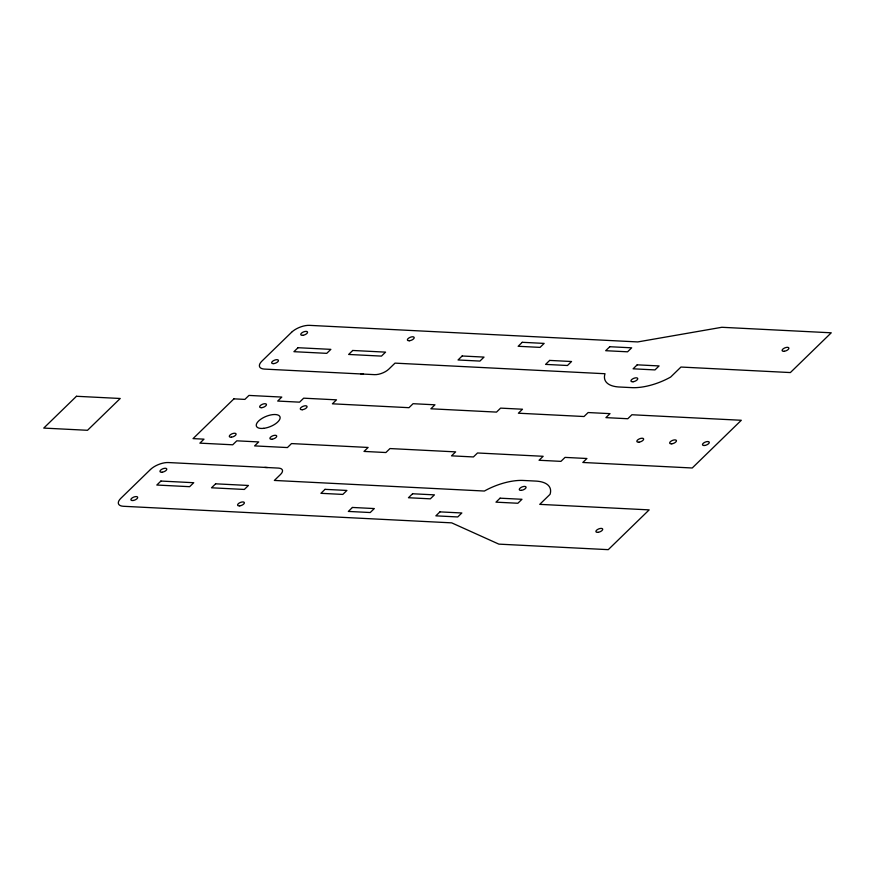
<?xml version="1.0" encoding="UTF-8"?>
<svg xmlns="http://www.w3.org/2000/svg" width="875" height="875" viewBox="0 0 875 875"><rect width="100%" height="100%" fill="white"/><g stroke="black" fill="none" stroke-linecap="round" stroke-linejoin="round"><path stroke-width="1.31" d="M363.486 374.084L360.85 373.953M264.753 467.403L267.4 467.534M76.464 396.277L43.75 428.083L87.511 430.292L120.225 398.486L76.464 396.277M150.478 469.492L120.859 498.291A13.617 5.928 -21.9 0 0 123.462 506.286L451.686 522.856L498.859 544.13L608.267 549.653L649.152 509.884L539.744 504.361L550.036 494.353A39.517 17.205 -21.9 0 0 534.953 481.042L524.016 480.495A39.517 17.205 -21.9 0 0 484.389 491.039L274.367 480.441L280.503 474.48A10.872 4.736 -21.9 0 0 278.436 468.092L168.438 462.547A13.617 5.928 -21.9 0 0 150.478 469.492M291.55 332.303L261.931 361.102A13.617 5.928 -21.9 0 0 264.534 369.097L374.522 374.642A10.872 4.736 -21.9 0 0 388.861 369.097L394.997 363.136L605.019 373.734A39.517 17.205 -21.9 0 0 620.102 387.045L631.05 387.592A39.517 17.205 -21.9 0 0 670.666 377.048L680.958 367.041L790.366 372.564L831.25 332.806L721.842 327.283L637.733 341.928L309.509 325.358A13.617 5.928 -21.9 0 0 291.55 332.303M233.931 398.847L193.047 438.616L203.984 439.162L199.894 443.144L232.717 444.795L236.808 440.825L258.694 441.93L254.603 445.9L287.427 447.562L291.506 443.581L368.102 447.453L364.011 451.423L385.886 452.528L389.977 448.558L455.623 451.872L451.533 455.842L473.419 456.947L477.509 452.977L543.145 456.291L539.066 460.261L560.941 461.366L565.031 457.395L586.917 458.5L582.827 462.47L692.234 467.994L741.3 420.273L631.892 414.75L627.802 418.731L605.927 417.627L610.006 413.645L588.131 412.541L584.041 416.522L518.394 413.208L522.484 409.227L500.598 408.122L496.519 412.103L430.872 408.789L434.963 404.808L413.077 403.703L408.986 407.684L332.402 403.812L336.492 399.842L303.669 398.18L299.578 402.161L277.703 401.056L281.783 397.075L248.959 395.423L244.88 399.394L233.931 398.847M160.912 481.053L156.822 485.034L189.645 486.686L193.736 482.716L160.912 481.053M298.025 347.714L293.934 351.684L326.758 353.347L330.848 349.366L298.025 347.714M215.611 483.82L211.52 487.791L244.344 489.453L248.434 485.472L215.611 483.82M352.734 350.47L348.644 354.452L381.467 356.103L385.558 352.133L352.734 350.47M325.019 489.344L320.928 493.314L342.814 494.419L346.905 490.448L325.019 489.344M462.142 355.994L458.052 359.975L479.927 361.08L484.017 357.098L462.142 355.994M352.428 507.456L348.338 511.427L370.223 512.531L374.314 508.561L352.428 507.456M522.255 342.3L518.164 346.281L540.05 347.386L544.141 343.405L522.255 342.3M412.552 493.762L408.461 497.733L430.336 498.837L434.427 494.867L412.552 493.762M549.664 360.412L545.573 364.394L567.459 365.498L571.55 361.517L549.664 360.412M439.95 511.875L435.87 515.845L457.745 516.95L461.836 512.98L439.95 511.875M609.788 346.719L605.697 350.7L627.572 351.805L631.663 347.823L609.788 346.719M500.073 498.181L495.983 502.152L517.869 503.256L521.959 499.286L500.073 498.181M637.186 364.831L633.106 368.812L654.981 369.917L659.072 365.936L637.186 364.831M302.411 409.708A3.62 1.575 -21.9 0 0 307.059 406.448A3.62 1.575 -21.9 0 0 301.569 407.105A3.62 1.575 -21.9 0 0 302.411 409.708M231.438 437.183A3.62 1.575 -21.9 0 0 236.086 433.913A3.62 1.575 -21.9 0 0 230.595 434.58A3.62 1.575 -21.9 0 0 231.438 437.183M263.758 428.334A12.688 5.523 -21.9 0 0 280.022 416.916A12.688 5.523 -21.9 0 0 260.794 419.223A12.688 5.523 -21.9 0 0 263.758 428.334M261.8 407.663A3.62 1.575 -21.9 0 0 266.448 404.392A3.62 1.575 -21.9 0 0 260.947 405.059A3.62 1.575 -21.9 0 0 261.8 407.663M272.059 439.228A3.62 1.575 -21.9 0 0 276.697 435.969A3.62 1.575 -21.9 0 0 271.206 436.625A3.62 1.575 -21.9 0 0 272.059 439.228M671.792 443.822A3.62 1.575 -21.9 0 0 676.441 440.562A3.62 1.575 -21.9 0 0 670.95 441.219A3.62 1.575 -21.9 0 0 671.792 443.822M638.969 442.17A3.62 1.575 -21.9 0 0 643.617 438.9A3.62 1.575 -21.9 0 0 638.127 439.567A3.62 1.575 -21.9 0 0 638.969 442.17M704.616 445.484A3.62 1.575 -21.9 0 0 709.264 442.214A3.62 1.575 -21.9 0 0 703.773 442.881A3.62 1.575 -21.9 0 0 704.616 445.484M784.23 351.269A3.62 1.575 -21.9 0 0 788.878 348.009A3.62 1.575 -21.9 0 0 783.388 348.666A3.62 1.575 -21.9 0 0 784.23 351.269M302.881 335.311A3.62 1.575 -21.9 0 0 307.53 332.052A3.62 1.575 -21.9 0 0 302.039 332.708A3.62 1.575 -21.9 0 0 302.881 335.311M633.084 381.752A3.62 1.575 -21.9 0 0 637.733 378.481A3.62 1.575 -21.9 0 0 632.242 379.148A3.62 1.575 -21.9 0 0 633.084 381.752M409.533 340.725A3.62 1.575 -21.9 0 0 414.181 337.455A3.62 1.575 -21.9 0 0 408.691 338.111A3.62 1.575 -21.9 0 0 409.533 340.725M273.787 363.606A3.62 1.575 -21.9 0 0 278.436 360.347A3.62 1.575 -21.9 0 0 272.945 361.003A3.62 1.575 -21.9 0 0 273.787 363.606M598.052 532.328A3.62 1.575 -21.9 0 0 602.689 529.069A3.62 1.575 -21.9 0 0 597.198 529.725A3.62 1.575 -21.9 0 0 598.052 532.328M133.022 500.511A3.62 1.575 -21.9 0 0 137.659 497.241A3.62 1.575 -21.9 0 0 132.169 497.908A3.62 1.575 -21.9 0 0 133.022 500.511M162.116 472.216A3.62 1.575 -21.9 0 0 166.764 468.945A3.62 1.575 -21.9 0 0 161.262 469.613A3.62 1.575 -21.9 0 0 162.116 472.216M521.413 490.35A3.62 1.575 -21.9 0 0 526.061 487.091A3.62 1.575 -21.9 0 0 520.57 487.747A3.62 1.575 -21.9 0 0 521.413 490.35M239.706 505.87A3.62 1.575 -21.9 0 0 244.355 502.611A3.62 1.575 -21.9 0 0 238.864 503.267A3.62 1.575 -21.9 0 0 239.706 505.87"/></g></svg>
